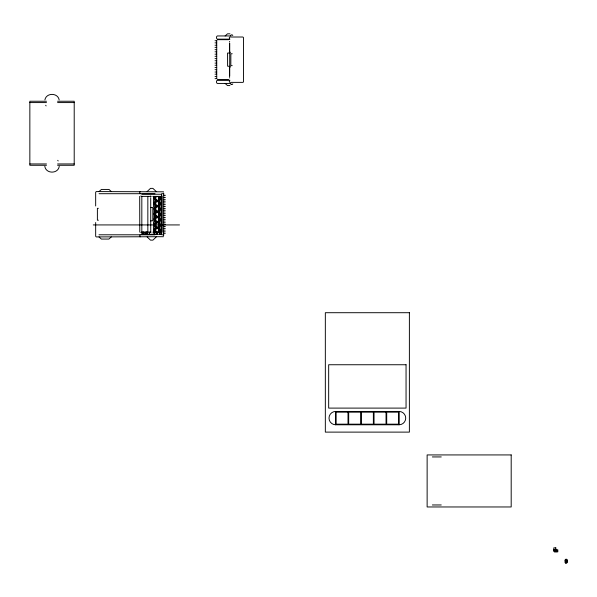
<?xml version="1.0" encoding="UTF-8"?>
<svg xmlns="http://www.w3.org/2000/svg" width="597" height="597" viewBox="0 0 597 597"><rect width="100%" height="100%" fill="white"/><g stroke="black" fill="none" stroke-linecap="round" stroke-linejoin="round"><path stroke-width="0.9" d="M147.84 232.129L147.84 196.376M150.713 197.689L150.728 232.539M229.711 76.259L229.711 43.126M95.669 205.972L95.669 192.234L96.229 191.577L163.548 191.809M230.666 35.544L230.823 35.111M232.8 83.841L232.36 84.468L231.33 84.505M150.728 195.965L150.981 196.376M229.696 77.983L229.494 77.573M59.245 166.287C58.26 174.055 45.805 174.055 44.812 166.287M44.887 99.9C46.178 92.557 57.887 92.557 59.17 99.9M230.673 82.371L242.875 82.371L243.501 81.931L243.539 37.678L242.875 37.014L230.673 37.014M154.033 197.622L154.63 196.376M155.518 200.555L154.414 198.241L155.302 196.376M155.832 196.376L155.235 197.622L153.444 197.622L153.444 196.376M156.72 200.555L155.616 198.241L156.504 196.376M154.033 202.958L155.138 200.644L154.033 198.338M155.518 205.89L154.414 203.577L155.518 201.264L159.302 201.174L160.406 198.861M156.72 205.89L155.616 203.577L156.72 201.264M154.056 208.293L154.041 207.704A2.022 1.672 -89.9 0 0 153.444 206.338L153.444 203.674L155.235 203.674L156.339 205.98L155.235 208.293L154.033 208.293L155.138 205.98L154.033 203.674M157.72 200.555L158.824 198.241L157.936 196.376M158.921 206.607L160.026 208.913L158.921 211.226L155.518 211.226L154.414 208.913L155.518 206.607L159.302 206.51L160.406 204.196M159.138 196.376L160.026 198.241L158.921 200.555L155.138 200.644M156.72 211.226L155.616 208.913L156.72 206.607M154.033 213.629L155.138 211.323L154.033 209.01L155.235 209.01L156.339 211.323L155.235 213.629L154.033 213.629L154.056 209.01M157.72 205.89L158.824 203.577L157.72 201.264M154.414 214.248L155.518 211.942L158.921 211.942L160.026 214.248L158.921 216.562L155.518 216.562L154.414 214.248L155.616 214.248L156.72 216.562M158.921 201.264L160.026 203.577L158.921 205.89L155.138 205.98M155.616 214.248L156.72 211.942M154.033 218.965L155.138 216.659L154.033 214.345L155.235 214.345L156.339 216.659L155.235 218.965L154.033 218.965L154.056 214.345M157.72 211.226L158.824 208.913L157.72 206.607M158.101 211.845L159.205 209.532L162.197 209.532L162.197 214.159L159.205 214.159L158.101 211.845L159.302 211.845L160.406 214.159M156.72 221.897L155.616 219.584L156.72 217.278M159.302 211.845L160.406 209.532M154.033 224.3L155.138 221.994L154.033 219.681L155.616 219.584M157.72 216.562L158.824 214.248L157.72 211.942M158.101 217.181L159.205 214.868L162.197 214.868L162.197 219.495L159.205 219.495L158.101 217.181L159.302 217.181L160.406 219.495M155.235 219.681L156.339 221.994L155.235 224.3L153.444 224.3L153.444 222.159A2.112 1.746 -90 0 0 154.041 220.509L154.056 219.681M159.302 217.181L160.406 214.868M156.72 222.614L155.616 224.927L156.72 227.233M154.033 229.644L155.138 227.33L154.033 225.017M157.72 221.897L158.824 219.584L157.72 217.278M155.302 232.129L154.414 230.263L155.518 227.95L158.921 227.95L160.026 230.263L159.138 232.129M158.101 222.517L159.205 220.211L162.197 220.211L162.197 224.83L159.205 224.83L158.101 222.517L159.302 222.517L160.406 224.83M155.235 225.017L156.339 227.33L155.235 229.644L153.444 229.644L153.444 225.017M160.026 219.584L158.921 221.897L155.518 221.897L154.414 219.584L155.518 217.278L158.921 217.278L160.026 219.584L158.824 219.584M156.504 232.129L155.616 230.263L156.72 227.95M159.302 222.517L160.406 220.211M157.72 227.233L158.824 224.927L157.72 222.614M159.205 230.166L158.101 227.853L159.205 225.547L162.197 225.547L162.197 230.166L158.824 230.263L157.936 232.129M160.406 230.166L159.302 227.853L160.406 225.547M158.608 232.129L159.205 230.882L162.197 230.882L162.197 232.129L152.817 232.129M159.809 232.129L160.406 230.882M230.285 66.566L229.561 67.976L229.561 76.222M163.548 236.696L96.229 236.919L95.669 236.263L95.669 222.532M565.62 561.784L566.59 561.695L566.59 562.687M99.027 191.57L101.438 189.436L108.997 189.443L111.303 191.57M111.303 236.934L108.893 239.069L101.333 239.061L99.027 236.934M140.81 232.539L141.549 232.129L150.959 232.129M229.576 80.349L229.293 81.819L229.949 82.371M140.101 191.622L139.691 192.234L140.101 193.652M140.101 234.845L139.691 236.263L140.101 236.882M98.393 208.301L97.386 208.338L97.386 220.189L98.393 220.196M232.211 53.752L230.86 53.767L230.823 65.67L232.211 65.633M147.123 191.562L150.496 188.368L152.899 188.368L156.272 191.562M156.272 236.942L152.899 240.136L150.496 240.136L147.123 236.942M229.494 41.812L229.696 41.402M229.949 37.014L229.293 37.559L229.576 39.036M225.121 35.947L227.532 33.813L229.927 33.813M99.072 193.704L155.026 193.704M231.33 34.88L232.36 34.917L232.8 35.544M230.897 35.947L217.39 35.947C216.159 36.201 216.159 38.887 217.39 39.148L229.949 39.148M217.39 39.678L228.576 39.678M215.017 40.745L216.89 40.745M215.017 42.88L216.718 42.88M215.017 45.215L216.718 45.215M215.017 47.35L216.718 47.35M215.017 49.685L216.718 49.685M215.017 51.82L216.718 51.82M229.711 53.021L227.673 53.021L227.584 53.431L227.606 66.177L229.711 66.364M215.017 54.155L216.718 54.155M215.017 56.29L216.718 56.29M215.017 58.625L216.718 58.625M215.017 60.76L216.718 60.76M215.017 63.095L216.718 63.095M215.017 65.23L216.718 65.23M215.017 67.565L216.718 67.565M215.017 69.7L216.718 69.7M215.017 72.036L216.718 72.036M215.017 74.17L216.718 74.17M215.017 76.498L216.718 76.498M215.017 78.64L216.89 78.64M217.39 79.707L228.576 79.707M229.949 80.237L217.39 80.237C216.159 80.491 216.159 83.184 217.39 83.438L230.897 83.438M229.927 85.572L227.532 85.572L225.121 83.438M46.484 101.244L29.85 101.244L29.85 165.279L46.484 165.279M57.573 101.244L74.207 101.244L74.207 165.279L57.573 165.279M29.85 102.58L46.484 102.58M57.573 102.58L74.207 102.58M29.85 163.951L46.484 163.951M57.573 163.951L74.207 163.951M161.824 193.704L163.265 193.667L163.705 193.04L163.705 235.464L163.265 234.837L161.847 234.8M141.825 194.241L161.63 194.241M163.093 195.309L165.406 195.309M139.698 196.376L139.78 232.129M150.959 196.376L141.549 196.376L140.81 195.965M152.817 196.376L162.197 196.376L162.197 198.144L159.205 198.144L158.354 196.376M163.705 197.443L165.406 197.443M154.414 198.241L155.616 198.241M158.824 198.241L160.026 198.241M163.705 199.779L165.406 199.779M163.705 201.913L165.406 201.913M154.414 203.577L155.616 203.577M158.824 203.577L160.026 203.577M163.705 204.249L165.406 204.249M163.705 206.383L165.406 206.383M150.713 207.577L152.75 207.577L152.839 207.995L152.817 220.741L150.713 220.92M163.705 208.711L165.406 208.711M154.414 208.913L155.616 208.913M158.824 208.913L160.026 208.913M163.705 210.845L165.406 210.845M155.138 211.323L156.339 211.323M163.705 213.181L165.406 213.181M158.824 214.248L160.026 214.248M163.705 215.316L165.406 215.316M155.138 216.659L156.339 216.659M163.705 217.651L165.406 217.651M163.705 219.786L165.406 219.786M155.138 221.994L156.339 221.994M163.705 222.121L165.406 222.121M163.705 224.256L165.406 224.256M93.259 224.927L179.518 224.927M163.705 226.591L165.406 226.591M155.138 227.33L156.339 227.33M158.101 227.853L159.302 227.853M163.705 228.726L165.406 228.726M154.414 230.263L155.616 230.263M163.705 231.061L165.406 231.061M163.093 233.196L165.406 233.196M161.63 234.263L141.825 234.263L141.825 196.376M147.526 234.8L99.012 234.793M147.907 234.8L155.026 234.8M335.678 411.437L399.05 411.437A6.671 6.671 0 0 1 405.721 418.109A6.671 6.671 0 0 1 399.05 424.78L335.678 424.78A6.671 6.671 0 0 1 329.007 418.109A6.671 6.671 0 0 1 335.678 411.437L335.678 424.78M432.362 456.936L441.25 456.936M432.362 504.965L441.25 504.965M553.807 549.65L555.807 549.65M555.807 549.852L557.814 549.852L557.814 551.852L554.807 551.852M566.553 559.658L566.635 560.65L565.665 560.643M230.905 84.349L230.666 83.841M57.73 160.324L58.17 160.936M46.103 105.9L45.693 105.273M230.285 52.812L229.561 51.409L229.561 43.163M159.556 196.376L160.406 198.144M159.302 201.174L160.406 203.48M159.302 206.51L160.406 208.823M157.72 227.95L158.824 230.263M156.086 232.129L155.235 230.352L153.444 230.352L153.444 232.129M154.033 230.352L154.884 232.129M556.807 549.852L556.807 551.852M399.05 411.437L399.05 424.78M216.718 40.745L216.718 78.64M161.571 194.241L161.571 234.263M160.996 196.376L160.996 198.144M160.996 198.861L160.996 203.48M160.996 204.196L160.996 208.823M160.996 209.532L160.996 214.159M160.996 214.868L160.996 219.495M160.996 220.211L160.996 224.83M160.996 225.547L160.996 230.166M160.996 230.882L160.996 232.129M160.056 232.129L160.056 234.263M159.697 232.129L159.697 234.263M157.392 232.129L157.392 234.263M157.033 232.129L157.033 234.263M156.675 232.129L156.72 234.263M154.72 232.129L154.72 234.263M154.63 232.129L154.63 234.263M154.362 232.129L154.362 234.263M154.004 232.129L154.004 234.263M149.481 232.129L149.481 234.263M147.69 232.129L147.69 234.263M146.72 232.129L146.72 234.263M146.362 232.129L146.362 234.263M146.213 232.129L146.213 234.263M146.004 232.129L146.004 234.263M145.787 232.129L145.787 234.263M144.049 232.129L144.049 234.263M143.69 232.129L143.69 234.263M143.332 232.129L143.332 234.263M143.034 232.129L143.034 234.263M142.608 232.129L142.608 234.263M555.516 550.143A1 1 0 0 1 555.441 551.628A1 1 0 0 1 553.971 551.397A1 1 0 0 1 554.352 549.964M565.486 560.135C565.128 560.538 567.21 558.389 565.486 560.12M565.486 562.143C566.374 563.277 566.254 563.008 565.493 562.068M156.339 200.644L155.235 202.958L153.444 202.958L153.444 198.338L155.235 198.338L156.339 200.644M159.205 198.861L158.101 201.174L159.205 203.48L162.197 203.48L162.197 198.861L159.205 198.861M159.205 204.196L158.101 206.51L159.205 208.823L162.197 208.823L162.197 204.196L159.205 204.196M155.518 222.614L154.414 224.927L155.518 227.233L158.921 227.233L160.026 224.927L158.921 222.614L155.518 222.614M409.385 312.709L325.335 312.709L325.335 432.116L409.385 432.116L409.385 312.709M406.05 364.745L328.671 364.745L328.671 408.102L406.05 408.102L406.05 364.745M348.014 412.161L336.007 412.161L336.007 424.168L348.014 424.168L348.014 412.161M360.692 412.161L348.685 412.161L348.685 424.168L360.692 424.168L360.692 412.161M373.364 412.161L361.357 412.161L361.357 424.168L373.364 424.168L373.364 412.161M386.043 412.161L374.035 412.161L374.035 424.168L386.043 424.168L386.043 412.161M398.714 412.161L386.707 412.161L386.707 424.168L398.714 424.168L398.714 412.161M511.189 454.929L427.131 454.929L427.131 506.965L511.189 506.965L511.189 454.929M555.807 547.852L553.807 547.852L553.807 550.852L555.807 550.852L555.807 547.852M567.15 560.187L565.15 560.187L565.15 562.187L567.15 562.187L567.15 560.187M565.59 561.016A1 1 0 0 0 567.15 560.262A1 1 0 0 0 565.71 559.292A1 1 0 0 0 565.59 561.016M565.59 563.016A1 1 0 0 0 567.15 562.262A1 1 0 0 0 565.71 561.292A1 1 0 0 0 565.59 563.016"/></g></svg>
